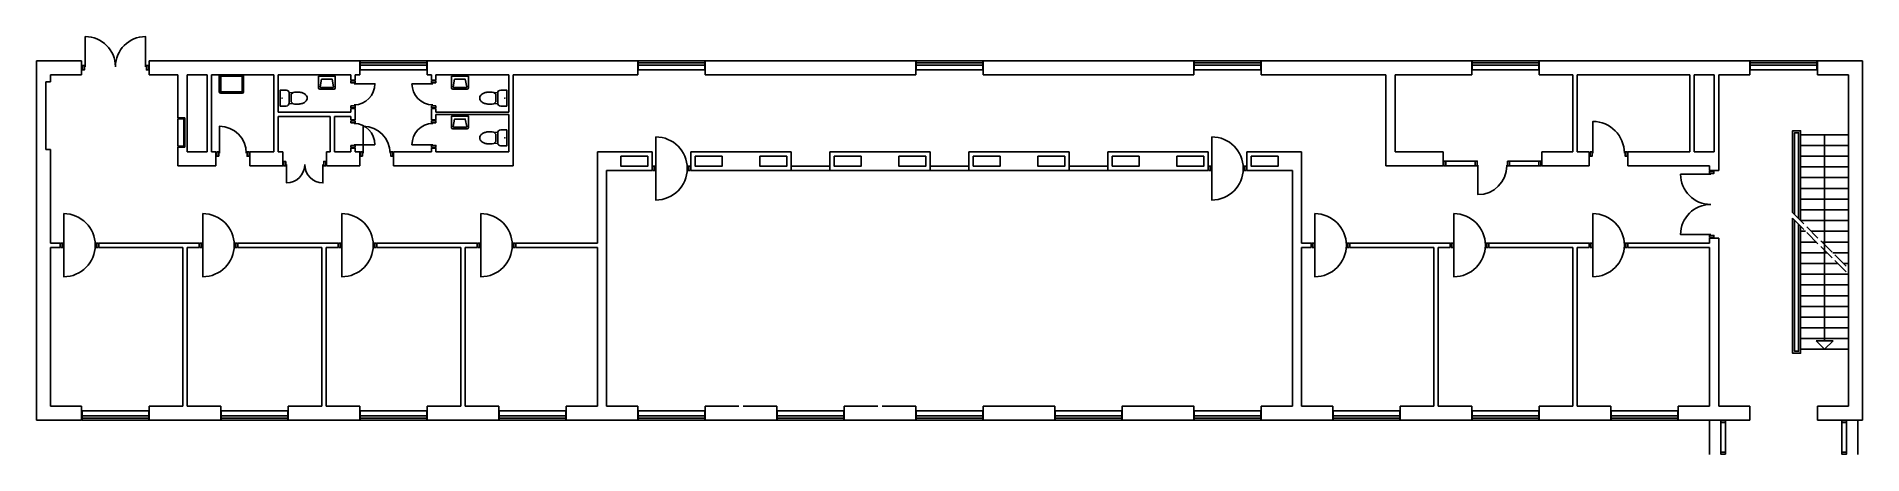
# Model space of a CAD drawing. Header units: millimetres. Extents: x -138955697 to -138909987, y 257866347 to 257876802.
import ezdxf

# ---------------------------------------------------------------- set-up
doc = ezdxf.new("R2010")
doc.units = ezdxf.units.MM
doc.header["$LTSCALE"] = 100
doc.linetypes.add('HIDDEN', pattern=[5, 4, -1])
for name, color, linetype in [('A21----', 7, 'Continuous'), ('A22--U-', 3, 'Continuous'), ('A24----', 1, 'Continuous'), ('A314---', 1, 'Continuous'), ('A314-S-', 8, 'Continuous'), ('A321---', 1, 'Continuous'), ('A322---', 1, 'Continuous'), ('A59----', 2, 'Continuous'), ('A89--Y-', 12, 'Continuous')]:
    doc.layers.add(name, color=color, linetype=linetype)

# ---------------------------------------------------------------- blocks, each defined once
blk = doc.blocks.new('V169')
for p, q in [((-10, 110), (-1680, 110)), ((-10, 50), (-1680, 50))]:
    blk.add_line(p, q)
blk.add_lwpolyline([(-9.999999999992724, 7.276e-12), (-10, 230), (-1680, 230), (-1680, -7.276e-12)], close=True)
blk = doc.blocks.new('PIL')
for p, q in [((0, 0), (-212.1320343559637, -212.1320343559637)), ((0, 7.276e-12), (212.1320343559637, -212.1320343559564)), ((-212.1320343559637, -212.1320343559637), (212.1320343559746, -212.1320343559637))]:
    blk.add_line(p, q)
blk = doc.blocks.new('D85H')
for points in [[(-830, 0), (-780, 0), (-780, 110), (-830, 110)], [(-69.99999999999272, 110.0424046834014), (-19.99999999999272, 110.0424046834014), (-19.99999999999272, 0.0424046834014007), (-69.99999999999272, 0.0424046834014007)]]:
    blk.add_lwpolyline(points, close=True)
blk.add_lwpolyline([(-89.99999999999272, 30.0424046834014), (-89.99999999999272, -639.957595316555, -0.4142135623730948), (-760, 30.0424046834014)], format="xyb")
blk = doc.blocks.new('D71H')
for points in [[(-640, 110.0424046834014), (-690, 110.0424046834014), (-690, 0.0424046834014007), (-640, 0.0424046834014007)], [(-20.00000000000728, 0.0424046834014007), (-70.00000000000728, 0.0424046834014007), (-70.00000000000728, 110.0424046834014), (-20.00000000000728, 110.0424046834014)]]:
    blk.add_lwpolyline(points, close=True)
blk.add_lwpolyline([(-90, 28.39798818088457), (-90, -491.6020118191154, -0.410250066279564), (-620, 28.39798818088457)], format="xyb")
blk = doc.blocks.new('D71V')
for p, q in [((70, 110.0424046834014), (20, 110.0424046834014)), ((20, 110.0424046834014), (20, 0.0424046834014007)), ((20, 0.0424046834014007), (70, 0.0424046834014007)), ((70, 0.0424046834014007), (70, 110.0424046834014)), ((90, 28.39798818088457), (90, -491.6020118191154)), ((639.9999999999927, 0.0424046834014007), (639.9999999999927, 110.0424046834014)), ((639.9999999999927, 110.0424046834014), (689.9999999999927, 110.0424046834014)), ((689.9999999999927, 0.0424046834014007), (639.9999999999927, 0.0424046834014007)), ((689.9999999999927, 110.0424046834014), (689.9999999999927, 0.0424046834014007))]:
    blk.add_line(p, q)
blk.add_arc((91.4526085618927, 37.01359868510917), 528.617606347337, 269.8425545354011, 359.0661302777675)
blk = doc.blocks.new('D169D')
for points in [[(20, 110), (70, 110), (70, 0), (20, 0)], [(1670, 0), (1670, 110), (1620, 110), (1620, 0)]]:
    blk.add_lwpolyline(points, close=True)
for points in [[(844.9999999999982, 30, -0.4142135623730951), (89.99999999999454, -725.0000000000036), (89.99999999999454, 30)], [(844.9999999999964, 30, 0.4142135623730951), (1600, -725.0000000000036), (1600, 30)]]:
    blk.add_lwpolyline(points, format="xyb")
blk = doc.blocks.new('D97VH')
blk.add_lwpolyline([(90.00000000000182, 845.0000000000036), (90.00000000000182, -734.9999999999964, 1), (90.00000000000182, 845.0000000000036, 0.4142135623730951)], format="xyb")
for points in [[(20.00000000000182, 3.638e-12), (20.00000000000182, 110.0000000000036), (70.00000000000182, 110.0000000000036), (70.00000000000182, 3.638e-12)], [(950.0000000000018, 3.638e-12), (950.0000000000018, 110.0000000000036), (900.0000000000018, 110.0000000000036), (900.0000000000018, 3.638e-12)]]:
    blk.add_lwpolyline(points, close=True)
blk = doc.blocks.new('HV1')
for points in [[(-179.4545454545441, -358.9090909090919, -0.4142135623730951), (-210, -328.363636363636), (-210, -38.1818181818162), (210, -38.1818181818162), (210, -328.363636363636, -0.4142135623730951), (179.4545454545441, -358.9090909090919)], [(-153.4575011678135, -320.7272727272721, -0.4689210488120354), (-168.4748990621301, -302.6735458444819), (-133.636363636364, -114.5454545454559), (133.636363636364, -114.5454545454559), (168.4748990621301, -302.6735458444819, -0.4689210488120356), (153.4575011678135, -320.7272727272721)]]:
    blk.add_lwpolyline(points, format="xyb", close=True)
blk = doc.blocks.new('TOI')
blk.add_lwpolyline([(-200, -200, 0.4142135623730951), (-125, -275), (125, -275, 0.4142135623730951), (200, -200), (200, -50), (-200, -50)], format="xyb", close=True)
blk.add_lwpolyline([(-132.2446960051893, -274.6492758400746), (-141.9837119652075, -375.0000000091859, 0.0557223020200318), (-149.9999999974971, -446.7073538793193), (-150, -500, 0.067325895239371), (-137.8636622487393, -589.7227315415512, 0.0797058162322264), (-106.0660171779746, -659.4284078790515, 0.1071248465941432), (-53.87955436162883, -710.0635837497539, 0.1401255773500056), (0, -725.4658166501031, 0.1401255773500056), (53.87955436162883, -710.0635837497539, 0.107124846594143), (106.0660171779746, -659.4284078790515, 0.0797058162323701), (137.8636622487684, -589.7227315414348, 0.0673258952392976), (150, -500), (150, -446.7073538793193, 0.0557223020191417), (141.9837119679651, -375.00000001031), (132.2446959978188, -274.6492758227178)], format="xyb")
blk.add_lwpolyline([(141.9837119581352, -375), (94.29769421648234, -325), (-94.29769421202946, -325), (-141.9837119589502, -375)])
at = {"const_width": 19.75}
blk.add_lwpolyline([(-10.125, -96.95899457277847, 1), (10.125, -96.95899457277847, 1)], format="xyb", close=True, dxfattribs=at)
blk = doc.blocks.new('RENGVASK')
blk.add_line((-305, -35), (305, -35))
blk.add_lwpolyline([(300, 0, -0.4142135623730951), (305, -5), (305, -425, -0.4142135623730951), (270, -460), (-270, -460, -0.4142135623730951), (-305, -425), (-305, -5, -0.4142135623730951), (-300, 0)], format="xyb", close=True)
blk.add_lwpolyline([(260, -35, -0.4142135623730951), (270, -45), (270, -415, -0.4142135623730951), (260, -425), (-260, -425, -0.4142135623730951), (-270, -415), (-270, -45, -0.4142135623730951), (-260, -35)], format="xyb")
blk = doc.blocks.new('D97H')
for points in [[(-950, 110), (-900, 110), (-900, 0), (-950, 0)], [(-20, 0), (-20, 110), (-70, 110), (-70, 0)]]:
    blk.add_lwpolyline(points, close=True)
blk.add_lwpolyline([(-90, 30), (-90, -760, -0.4142135623730951), (-880, 30)], format="xyb")

msp = doc.modelspace()

# ---------------------------------------------------------------- linework, layer by layer
at = {"layer": 'A21----'}
for p, q in [((-138955697.2756885, 257876196.7721266), (-138955697.2756885, 257867206.7721266)), ((-138955697.2756885, 257876196.7721266), (-138954567.2756885, 257876196.7721266)), ((-138954567.2756885, 257875846.7721266), (-138954567.2756885, 257876196.7721266)), ((-138952877.2756885, 257875846.7721266), (-138952877.2756885, 257876196.7721266)), ((-138952877.2756885, 257876196.7721266), (-138947607.2756885, 257876196.7721266)), ((-138947607.2756885, 257876196.7721266), (-138947607.2756885, 257875846.7721266)), ((-138945917.2756885, 257875846.7721266), (-138945917.2756885, 257876196.7721266)), ((-138945917.2756885, 257876196.7721266), (-138940647.2756885, 257876196.7721266)), ((-138940647.2756885, 257876196.7721266), (-138940647.2756885, 257875846.7721266)), ((-138925037.2756885, 257875846.7721266), (-138925037.2756885, 257876196.7721266)), ((-138925037.2756885, 257876196.7721266), (-138919767.2756885, 257876196.7721266)), ((-138919767.2756885, 257876196.7721266), (-138919767.2756885, 257875846.7721266)), ((-138918077.2756885, 257875846.7721266), (-138918077.2756885, 257876196.7721266)), ((-138918077.2756885, 257876196.7721266), (-138912807.2756885, 257876196.7721266)), ((-138912807.2756885, 257876196.7721266), (-138912807.2756885, 257875846.7721266)), ((-138911117.2756885, 257875846.7721266), (-138911117.2756885, 257876196.7721266)), ((-138911117.2756885, 257876196.7721266), (-138909987.2756885, 257876196.7721266)), ((-138909987.2756885, 257876196.7721266), (-138909987.2756885, 257867206.7721266)), ((-138955347.2756885, 257875846.7721266), (-138954567.2756885, 257875846.7721266)), ((-138955347.2756885, 257875846.7721266), (-138955347.2756885, 257875666.7721266)), ((-138952157.2756885, 257875846.7721266), (-138952877.2756885, 257875846.7721266)), ((-138951427.2756885, 257875846.7721266), (-138951927.2756885, 257875846.7721266)), ((-138949757.2756885, 257875846.7721266), (-138951317.2756885, 257875846.7721266)), ((-138947827.2756885, 257875846.7721266), (-138949647.2756885, 257875846.7721266)), ((-138921917.2756885, 257875846.7721266), (-138925037.2756885, 257875846.7721266)), ((-138919767.2756885, 257875846.7721266), (-138921687.2756885, 257875846.7721266)), ((-138917237.2756885, 257875846.7721266), (-138918077.2756885, 257875846.7721266)), ((-138914307.2756885, 257875846.7721266), (-138917127.2756885, 257875846.7721266)), ((-138913697.2756885, 257875846.7721266), (-138914197.2756885, 257875846.7721266)), ((-138912807.2756885, 257875846.7721266), (-138913587.2756885, 257875846.7721266)), ((-138910337.2756885, 257875846.7721266), (-138911117.2756885, 257875846.7721266)), ((-138910337.2756885, 257875846.7721266), (-138910337.2756885, 257867556.7721266)), ((-138955467.2756885, 257875666.7721266), (-138955347.2756885, 257875666.7721266)), ((-138955467.2756885, 257875666.7721266), (-138955467.2756885, 257873976.7721266)), ((-138955467.2756885, 257873976.7721266), (-138955347.2756885, 257873976.7721266)), ((-138955347.2756885, 257873976.7721266), (-138955347.2756885, 257871636.7721266)), ((-138955347.2756885, 257871526.7721266), (-138955347.2756885, 257867556.7721266)), ((-138954567.2756885, 257867556.7721266), (-138955347.2756885, 257867556.7721266)), ((-138954567.2756885, 257867206.7721266), (-138954567.2756885, 257867556.7721266)), ((-138952037.2756885, 257867556.7721266), (-138952877.2756885, 257867556.7721266)), ((-138952877.2756885, 257867556.7721266), (-138952877.2756885, 257867206.7721266)), ((-138951087.2756885, 257867556.7721266), (-138951927.2756885, 257867556.7721266)), ((-138951087.2756885, 257867206.7721266), (-138951087.2756885, 257867556.7721266)), ((-138948557.2756885, 257867556.7721266), (-138949397.2756885, 257867556.7721266)), ((-138949397.2756885, 257867556.7721266), (-138949397.2756885, 257867206.7721266)), ((-138947607.2756885, 257867556.7721266), (-138948447.2756885, 257867556.7721266)), ((-138947607.2756885, 257867206.7721266), (-138947607.2756885, 257867556.7721266)), ((-138945917.2756885, 257867556.7721266), (-138945917.2756885, 257867206.7721266)), ((-138945077.2756885, 257867556.7721266), (-138945917.2756885, 257867556.7721266)), ((-138944127.2756885, 257867556.7721266), (-138944967.2756885, 257867556.7721266)), ((-138944127.2756885, 257867206.7721266), (-138944127.2756885, 257867556.7721266)), ((-138942437.2756885, 257867556.7721266), (-138942437.2756885, 257867206.7721266)), ((-138941657.2756885, 257867556.7721266), (-138942437.2756885, 257867556.7721266)), ((-138940647.2756885, 257867556.7721266), (-138941427.2756885, 257867556.7721266)), ((-138940647.2756885, 257867206.7721266), (-138940647.2756885, 257867556.7721266)), ((-138938117.2756885, 257867556.7721266), (-138938957.2756885, 257867556.7721266)), ((-138938957.2756885, 257867556.7721266), (-138938957.2756885, 257867206.7721266)), ((-138937167.2756885, 257867556.7721266), (-138938007.2756885, 257867556.7721266)), ((-138937167.2756885, 257867206.7721266), (-138937167.2756885, 257867556.7721266)), ((-138935477.2756885, 257867556.7721266), (-138935477.2756885, 257867206.7721266)), ((-138934637.2756885, 257867556.7721266), (-138935477.2756885, 257867556.7721266)), ((-138933687.2756885, 257867556.7721266), (-138934527.2756885, 257867556.7721266)), ((-138933687.2756885, 257867206.7721266), (-138933687.2756885, 257867556.7721266)), ((-138930207.2756885, 257867556.7721266), (-138931997.2756885, 257867556.7721266)), ((-138931997.2756885, 257867556.7721266), (-138931997.2756885, 257867206.7721266)), ((-138930207.2756885, 257867206.7721266), (-138930207.2756885, 257867556.7721266)), ((-138925037.2756885, 257867556.7721266), (-138925037.2756885, 257867206.7721266)), ((-138924257.2756885, 257867556.7721266), (-138925037.2756885, 257867556.7721266)), ((-138923247.2756885, 257867556.7721266), (-138924027.2756885, 257867556.7721266)), ((-138923247.2756885, 257867206.7721266), (-138923247.2756885, 257867556.7721266)), ((-138921557.2756885, 257867556.7721266), (-138921557.2756885, 257867206.7721266)), ((-138920717.2756885, 257867556.7721266), (-138921557.2756885, 257867556.7721266)), ((-138919767.2756885, 257867556.7721266), (-138920607.2756885, 257867556.7721266)), ((-138919767.2756885, 257867206.7721266), (-138919767.2756885, 257867556.7721266)), ((-138917237.2756885, 257867556.7721266), (-138918077.2756885, 257867556.7721266)), ((-138918077.2756885, 257867556.7721266), (-138918077.2756885, 257867206.7721266)), ((-138916287.2756885, 257867556.7721266), (-138917127.2756885, 257867556.7721266)), ((-138916287.2756885, 257867206.7721266), (-138916287.2756885, 257867556.7721266)), ((-138913817.2756885, 257867556.7721266), (-138914597.2756885, 257867556.7721266)), ((-138914597.2756885, 257867556.7721266), (-138914597.2756885, 257867206.7721266)), ((-138914597.2756885, 257867556.7721266), (-138914597.2756885, 257867206.7721266)), ((-138913817.2756885, 257867556.7721266), (-138914597.2756885, 257867556.7721266)), ((-138912807.2756885, 257867556.7721266), (-138913587.2756885, 257867556.7721266)), ((-138912807.2756885, 257867556.7721266), (-138913587.2756885, 257867556.7721266)), ((-138912807.2756885, 257867206.7721266), (-138912807.2756885, 257867556.7721266)), ((-138912807.2756885, 257867206.7721266), (-138912807.2756885, 257867556.7721266)), ((-138910337.2756885, 257867556.7721266), (-138911117.2756885, 257867556.7721266)), ((-138911117.2756885, 257867556.7721266), (-138911117.2756885, 257867206.7721266)), ((-138955697.2756885, 257867206.7721266), (-138954567.2756885, 257867206.7721266)), ((-138954567.2756885, 257867206.7721266), (-138954567.2756885, 257867206.7721266)), ((-138952877.2756885, 257867206.7721266), (-138951087.2756885, 257867206.7721266)), ((-138951087.2756885, 257867206.7721266), (-138951087.2756885, 257867206.7721266)), ((-138949397.2756885, 257867206.7721266), (-138947607.2756885, 257867206.7721266)), ((-138947607.2756885, 257867206.7721266), (-138947607.2756885, 257867206.7721266)), ((-138945917.2756885, 257867206.7721266), (-138944127.2756885, 257867206.7721266)), ((-138944127.2756885, 257867206.7721266), (-138944127.2756885, 257867206.7721266)), ((-138942437.2756885, 257867206.7721266), (-138940647.2756885, 257867206.7721266)), ((-138940647.2756885, 257867206.7721266), (-138940647.2756885, 257867206.7721266)), ((-138938957.2756885, 257867206.7721266), (-138937167.2756885, 257867206.7721266)), ((-138937167.2756885, 257867206.7721266), (-138937167.2756885, 257867206.7721266)), ((-138935477.2756885, 257867206.7721266), (-138933687.2756885, 257867206.7721266)), ((-138933687.2756885, 257867206.7721266), (-138933687.2756885, 257867206.7721266)), ((-138931997.2756885, 257867206.7721266), (-138930207.2756885, 257867206.7721266)), ((-138930207.2756885, 257867206.7721266), (-138930207.2756885, 257867206.7721266)), ((-138925037.2756885, 257867206.7721266), (-138923247.2756885, 257867206.7721266)), ((-138923247.2756885, 257867206.7721266), (-138923247.2756885, 257867206.7721266)), ((-138921557.2756885, 257867206.7721266), (-138919767.2756885, 257867206.7721266)), ((-138919767.2756885, 257867206.7721266), (-138919767.2756885, 257867206.7721266)), ((-138918077.2756885, 257867206.7721266), (-138916287.2756885, 257867206.7721266)), ((-138916287.2756885, 257867206.7721266), (-138916287.2756885, 257867206.7721266)), ((-138914597.2756885, 257867206.7721266), (-138912807.2756885, 257867206.7721266)), ((-138914597.2756885, 257867206.7721266), (-138912807.2756885, 257867206.7721266)), ((-138911117.2756885, 257867206.7721266), (-138909987.2756885, 257867206.7721266))]:
    msp.add_line(p, q, dxfattribs=at)
at = {"layer": 'A21----', "color": 15}
for p, q in [((-138913817.2756885, 257867206.7721266), (-138913817.2756885, 257866346.7721266)), ((-138913817.2756885, 257867206.7721266), (-138913817.2756885, 257866346.7721266)), ((-138910107.2756885, 257867206.7721266), (-138910107.2756885, 257866346.7721266)), ((-138910107.2756885, 257867196.7721266), (-138910107.2756885, 257866356.7721266))]:
    msp.add_line(p, q, dxfattribs=at)
at = {"layer": 'A21----'}
for points in [[(-138933687.2756885, 257875846.7721266), (-138938957.2756885, 257875846.7721266), (-138938957.2756885, 257876196.7721266), (-138933687.2756885, 257876196.7721266)], [(-138926727.2756885, 257875846.7721266), (-138931997.2756885, 257875846.7721266), (-138931997.2756885, 257876196.7721266), (-138926727.2756885, 257876196.7721266)], [(-138926727.2756885, 257867206.7721266), (-138926727.2756885, 257867556.7721266), (-138928517.2756885, 257867556.7721266), (-138928517.2756885, 257867206.7721266)]]:
    msp.add_lwpolyline(points, close=True, dxfattribs=at)
for points in [[(-138943877.2756885, 257875846.7721266), (-138945697.2756885, 257875846.7721266)], [(-138940647.2756885, 257875846.7721266), (-138943767.2756885, 257875846.7721266)]]:
    msp.add_lwpolyline(points, dxfattribs=at)
at = {"layer": 'A22--U-'}
for p, q in [((-138952157.2756885, 257875846.7721266), (-138952157.2756885, 257874766.7721266)), ((-138951927.2756885, 257875846.7721266), (-138951927.2756885, 257873916.7721266)), ((-138951427.2756885, 257875846.7721266), (-138951427.2756885, 257873916.7721266)), ((-138951317.2756885, 257875846.7721266), (-138951317.2756885, 257873916.7721266)), ((-138949757.2756885, 257875846.7721266), (-138949757.2756885, 257873916.7721266)), ((-138949647.2756885, 257875846.7721266), (-138949647.2756885, 257874911.7721266)), ((-138947827.2756885, 257875846.7721266), (-138947827.2756885, 257875711.7721266)), ((-138947607.2756885, 257875846.7721266), (-138947717.2756885, 257875846.7721266)), ((-138947717.2756885, 257875846.7721266), (-138947717.2756885, 257875711.7721266)), ((-138945807.2756885, 257875846.7721266), (-138945917.2756885, 257875846.7721266)), ((-138945807.2756885, 257875846.7721266), (-138945807.2756885, 257875711.7721266)), ((-138945697.2756885, 257875846.7721266), (-138945697.2756885, 257875711.7721266)), ((-138943877.2756885, 257875846.7721266), (-138943877.2756885, 257874911.7721266)), ((-138943767.2756885, 257875846.7721266), (-138943767.2756885, 257873566.7721266)), ((-138921917.2756885, 257873566.7721266), (-138921917.2756885, 257875846.7721266)), ((-138921687.2756885, 257873916.7721266), (-138921687.2756885, 257875846.7721266)), ((-138917237.2756885, 257873916.7721266), (-138917237.2756885, 257875846.7721266)), ((-138917127.2756885, 257873916.7721266), (-138917127.2756885, 257875846.7721266)), ((-138914307.2756885, 257873916.7721266), (-138914307.2756885, 257875846.7721266)), ((-138914197.2756885, 257873916.7721266), (-138914197.2756885, 257875846.7721266)), ((-138913697.2756885, 257873916.7721266), (-138913697.2756885, 257875846.7721266)), ((-138913587.2756885, 257873446.7721266), (-138913587.2756885, 257875846.7721266)), ((-138947827.2756885, 257874911.7721266), (-138949647.2756885, 257874911.7721266)), ((-138948347.2756885, 257874801.7721266), (-138949647.2756885, 257874801.7721266)), ((-138949647.2756885, 257874801.7721266), (-138949647.2756885, 257873916.7721266)), ((-138948347.2756885, 257874801.7721266), (-138948347.2756885, 257873916.7721266)), ((-138947827.2756885, 257874801.7721266), (-138948237.2756885, 257874801.7721266)), ((-138948237.2756885, 257874801.7721266), (-138948237.2756885, 257873916.7721266)), ((-138947827.2756885, 257875001.7721266), (-138947827.2756885, 257874911.7721266)), ((-138947827.2756885, 257874801.7721266), (-138947827.2756885, 257874716.7721266)), ((-138947717.2756885, 257875001.7721266), (-138947717.2756885, 257874716.7721266)), ((-138945807.2756885, 257875001.7721266), (-138945807.2756885, 257874716.7721266)), ((-138945697.2756885, 257875001.7721266), (-138945697.2756885, 257874911.7721266)), ((-138943877.2756885, 257874851.7721266), (-138945697.2756885, 257874851.7721266)), ((-138945697.2756885, 257874851.7721266), (-138945697.2756885, 257874716.7721266)), ((-138943877.2756885, 257874851.7721266), (-138943877.2756885, 257873916.7721266)), ((-138951987.2756885, 257874766.7721266), (-138952157.2756885, 257874766.7721266)), ((-138951987.2756885, 257874766.7721266), (-138951987.2756885, 257874036.7721266)), ((-138947717.2756885, 257874716.7721266), (-138947827.2756885, 257874716.7721266)), ((-138945697.2756885, 257874716.7721266), (-138945807.2756885, 257874716.7721266)), ((-138951987.2756885, 257874036.7721266), (-138952157.2756885, 257874036.7721266)), ((-138952157.2756885, 257874036.7721266), (-138952157.2756885, 257873566.7721266)), ((-138951427.2756885, 257873916.7721266), (-138951927.2756885, 257873916.7721266)), ((-138951207.2756885, 257873916.7721266), (-138951317.2756885, 257873916.7721266)), ((-138951207.2756885, 257873916.7721266), (-138951207.2756885, 257873566.7721266)), ((-138949757.2756885, 257873916.7721266), (-138950357.2756885, 257873916.7721266)), ((-138950357.2756885, 257873916.7721266), (-138950357.2756885, 257873566.7721266)), ((-138949527.2756885, 257873916.7721266), (-138949647.2756885, 257873916.7721266)), ((-138949527.2756885, 257873916.7721266), (-138949527.2756885, 257873566.7721266)), ((-138948347.2756885, 257873916.7721266), (-138948437.2756885, 257873916.7721266)), ((-138948437.2756885, 257873916.7721266), (-138948437.2756885, 257873566.7721266)), ((-138947827.2756885, 257873916.7721266), (-138948237.2756885, 257873916.7721266)), ((-138947717.2756885, 257874006.7721266), (-138947827.2756885, 257874006.7721266)), ((-138947827.2756885, 257874006.7721266), (-138947827.2756885, 257873916.7721266)), ((-138947717.2756885, 257874006.7721266), (-138947717.2756885, 257873916.7721266)), ((-138947607.2756885, 257873916.7721266), (-138947717.2756885, 257873916.7721266)), ((-138947607.2756885, 257873916.7721266), (-138947607.2756885, 257873566.7721266)), ((-138945807.2756885, 257873916.7721266), (-138946757.2756885, 257873916.7721266)), ((-138946757.2756885, 257873916.7721266), (-138946757.2756885, 257873566.7721266)), ((-138945697.2756885, 257874006.7721266), (-138945807.2756885, 257874006.7721266)), ((-138945807.2756885, 257874006.7721266), (-138945807.2756885, 257873916.7721266)), ((-138945697.2756885, 257874006.7721266), (-138945697.2756885, 257873916.7721266)), ((-138943877.2756885, 257873916.7721266), (-138945697.2756885, 257873916.7721266)), ((-138941657.2756885, 257873916.7721266), (-138941657.2756885, 257871636.7721266)), ((-138940287.2756885, 257873916.7721266), (-138941657.2756885, 257873916.7721266)), ((-138940287.2756885, 257873446.7721266), (-138940287.2756885, 257873916.7721266)), ((-138936807.2756885, 257873916.7721266), (-138939317.2756885, 257873916.7721266)), ((-138939317.2756885, 257873916.7721266), (-138939317.2756885, 257873446.7721266)), ((-138936807.2756885, 257873446.7721266), (-138936807.2756885, 257873916.7721266)), ((-138933327.2756885, 257873916.7721266), (-138935837.2756885, 257873916.7721266)), ((-138935837.2756885, 257873916.7721266), (-138935837.2756885, 257873446.7721266)), ((-138933327.2756885, 257873446.7721266), (-138933327.2756885, 257873916.7721266)), ((-138932357.2756885, 257873916.7721266), (-138932357.2756885, 257873446.7721266)), ((-138929847.2756885, 257873916.7721266), (-138932357.2756885, 257873916.7721266)), ((-138929847.2756885, 257873446.7721266), (-138929847.2756885, 257873916.7721266)), ((-138928877.2756885, 257873916.7721266), (-138928877.2756885, 257873446.7721266)), ((-138926367.2756885, 257873916.7721266), (-138928877.2756885, 257873916.7721266)), ((-138926367.2756885, 257873446.7721266), (-138926367.2756885, 257873916.7721266)), ((-138924027.2756885, 257873916.7721266), (-138925397.2756885, 257873916.7721266)), ((-138925397.2756885, 257873916.7721266), (-138925397.2756885, 257873446.7721266)), ((-138924027.2756885, 257871636.7721266), (-138924027.2756885, 257873916.7721266)), ((-138920487.2756885, 257873916.7721266), (-138921687.2756885, 257873916.7721266)), ((-138920487.2756885, 257873566.7721266), (-138920487.2756885, 257873916.7721266)), ((-138918017.2756885, 257873566.7721266), (-138918017.2756885, 257873916.7721266)), ((-138917237.2756885, 257873916.7721266), (-138918017.2756885, 257873916.7721266)), ((-138916827.2756885, 257873916.7721266), (-138917127.2756885, 257873916.7721266)), ((-138916827.2756885, 257873566.7721266), (-138916827.2756885, 257873916.7721266)), ((-138915857.2756885, 257873566.7721266), (-138915857.2756885, 257873916.7721266)), ((-138914307.2756885, 257873916.7721266), (-138915857.2756885, 257873916.7721266)), ((-138913697.2756885, 257873916.7721266), (-138914197.2756885, 257873916.7721266)), ((-138951207.2756885, 257873566.7721266), (-138952157.2756885, 257873566.7721266)), ((-138949527.2756885, 257873566.7721266), (-138950357.2756885, 257873566.7721266)), ((-138947607.2756885, 257873566.7721266), (-138948437.2756885, 257873566.7721266)), ((-138943767.2756885, 257873566.7721266), (-138946757.2756885, 257873566.7721266)), ((-138941427.2756884, 257873446.7721266), (-138940287.2756885, 257873446.7721266)), ((-138941427.2756885, 257867556.7721266), (-138941427.2756884, 257873446.7721266)), ((-138939317.2756885, 257873446.7721266), (-138936807.2756885, 257873446.7721266)), ((-138935837.2756885, 257873446.7721265), (-138933327.2756885, 257873446.7721266)), ((-138932357.2756885, 257873446.7721266), (-138929847.2756885, 257873446.7721266)), ((-138928877.2756885, 257873446.7721266), (-138926367.2756885, 257873446.7721266)), ((-138925397.2756885, 257873446.7721266), (-138924257.2756885, 257873446.7721266)), ((-138924257.2756885, 257867556.7721266), (-138924257.2756885, 257873446.7721266)), ((-138920487.2756885, 257873566.7721266), (-138921917.2756885, 257873566.7721266)), ((-138916827.2756885, 257873566.7721266), (-138918017.2756885, 257873566.7721266)), ((-138913817.2756885, 257873566.7721266), (-138915857.2756885, 257873566.7721266)), ((-138913817.2756885, 257873446.7721266), (-138913817.2756885, 257873566.7721266)), ((-138913587.2756885, 257873446.7721266), (-138913817.2756885, 257873446.7721266)), ((-138955107.2756885, 257871636.7721266), (-138955347.2756885, 257871636.7721266)), ((-138955107.2756885, 257871636.7721266), (-138955107.2756885, 257871526.7721266)), ((-138955107.2756885, 257871636.7721266), (-138955107.2756885, 257871526.7721266)), ((-138951627.2756885, 257871636.7721266), (-138954137.2756885, 257871636.7721266)), ((-138954137.2756885, 257871636.7721266), (-138954137.2756885, 257871526.7721266)), ((-138951627.2756885, 257871636.7721266), (-138951627.2756885, 257871526.7721266)), ((-138948147.2756885, 257871636.7721266), (-138950657.2756885, 257871636.7721266)), ((-138950657.2756885, 257871636.7721266), (-138950657.2756885, 257871526.7721266)), ((-138948147.2756885, 257871636.7721266), (-138948147.2756885, 257871526.7721266)), ((-138947177.2756885, 257871636.7721266), (-138947177.2756885, 257871526.7721266)), ((-138944667.2756885, 257871636.7721266), (-138947177.2756885, 257871636.7721266)), ((-138944667.2756885, 257871636.7721266), (-138944667.2756885, 257871526.7721266)), ((-138941657.2756885, 257871636.7721266), (-138943697.2756885, 257871636.7721266)), ((-138943697.2756885, 257871636.7721266), (-138943697.2756885, 257871526.7721266)), ((-138923787.2756885, 257871636.7721266), (-138924027.2756885, 257871636.7721266)), ((-138923787.2756885, 257871636.7721266), (-138923787.2756885, 257871526.7721266)), ((-138920307.2756885, 257871636.7721266), (-138922817.2756885, 257871636.7721266)), ((-138922817.2756885, 257871636.7721266), (-138922817.2756885, 257871526.7721266)), ((-138920307.2756885, 257871636.7721266), (-138920307.2756885, 257871526.7721266)), ((-138916827.2756885, 257871636.7721266), (-138919337.2756885, 257871636.7721266)), ((-138919337.2756885, 257871636.7721266), (-138919337.2756885, 257871526.7721266)), ((-138916827.2756885, 257871636.7721266), (-138916827.2756885, 257871526.7721266)), ((-138915857.2756885, 257871636.7721266), (-138915857.2756885, 257871526.7721266)), ((-138913817.2756885, 257871636.7721266), (-138915857.2756885, 257871636.7721266)), ((-138913817.2756885, 257871636.7721266), (-138913817.2756885, 257871756.7721266)), ((-138913587.2756885, 257871756.7721266), (-138913817.2756885, 257871756.7721266)), ((-138913587.2756885, 257867556.7721266), (-138913587.2756885, 257871756.7721266)), ((-138955107.2756885, 257871526.7721266), (-138955347.2756885, 257871526.7721266)), ((-138952037.2756885, 257871526.7721266), (-138954137.2756885, 257871526.7721266)), ((-138952037.2756885, 257867556.7721266), (-138952037.2756885, 257871526.7721266)), ((-138951627.2756885, 257871526.7721266), (-138951927.2756885, 257871526.7721266)), ((-138951927.2756885, 257871526.7721266), (-138951927.2756885, 257867556.7721266)), ((-138948557.2756885, 257871526.7721266), (-138950657.2756885, 257871526.7721266)), ((-138948557.2756885, 257867556.7721266), (-138948557.2756885, 257871526.7721266)), ((-138948147.2756885, 257871526.7721266), (-138948447.2756885, 257871526.7721266)), ((-138948447.2756885, 257871526.7721266), (-138948447.2756885, 257867556.7721266)), ((-138945077.2756885, 257871526.7721266), (-138947177.2756885, 257871526.7721266)), ((-138945077.2756885, 257867556.7721266), (-138945077.2756885, 257871526.7721266)), ((-138944667.2756885, 257871526.7721266), (-138944967.2756885, 257871526.7721266)), ((-138944967.2756885, 257871526.7721266), (-138944967.2756885, 257867556.7721266)), ((-138941657.2756885, 257871526.7721266), (-138943697.2756885, 257871526.7721266)), ((-138941657.2756885, 257871526.7721266), (-138941657.2756885, 257867556.7721266)), ((-138924027.2756885, 257867556.7721266), (-138924027.2756885, 257871526.7721266)), ((-138923787.2756885, 257871526.7721266), (-138924027.2756885, 257871526.7721266)), ((-138920717.2756885, 257871526.7721266), (-138922817.2756885, 257871526.7721266)), ((-138920717.2756885, 257871526.7721266), (-138920717.2756885, 257867556.7721266)), ((-138920307.2756885, 257871526.7721266), (-138920607.2756885, 257871526.7721266)), ((-138920607.2756885, 257867556.7721266), (-138920607.2756885, 257871526.7721266)), ((-138917237.2756885, 257871526.7721266), (-138919337.2756885, 257871526.7721266)), ((-138917237.2756885, 257871526.7721266), (-138917237.2756885, 257867556.7721266)), ((-138916827.2756885, 257871526.7721266), (-138917127.2756885, 257871526.7721266)), ((-138917127.2756885, 257867556.7721266), (-138917127.2756885, 257871526.7721266)), ((-138913817.2756885, 257871526.7721266), (-138915857.2756885, 257871526.7721266)), ((-138913817.2756885, 257867556.7721266), (-138913817.2756885, 257871526.7721266))]:
    msp.add_line(p, q, dxfattribs=at)
for points in [[(-138947717.2756885, 257875711.7721266), (-138947827.2756885, 257875711.7721266)], [(-138945697.2756885, 257875711.7721266), (-138945807.2756885, 257875711.7721266)], [(-138947717.2756885, 257875001.7721266), (-138947827.2756885, 257875001.7721266)], [(-138945697.2756885, 257875001.7721266), (-138945807.2756885, 257875001.7721266)], [(-138943877.2756885, 257874911.7721266), (-138945697.2756885, 257874911.7721266)]]:
    msp.add_lwpolyline(points, dxfattribs=at)
for points in [[(-138940397.2756885, 257873806.7721266), (-138940397.2756885, 257873556.7721266), (-138941067.2756885, 257873556.7721266), (-138941067.2756885, 257873806.7721266)], [(-138939207.2756885, 257873806.7721266), (-138938537.2756885, 257873806.7721266), (-138938537.2756885, 257873556.7721266), (-138939207.2756885, 257873556.7721266)], [(-138936917.2756885, 257873806.7721266), (-138936917.2756885, 257873556.7721266), (-138937587.2756885, 257873556.7721266), (-138937587.2756885, 257873806.7721266)], [(-138935727.2756885, 257873806.7721266), (-138935057.2756885, 257873806.7721266), (-138935057.2756885, 257873556.7721266), (-138935727.2756885, 257873556.7721266)], [(-138934107.2756885, 257873806.7721266), (-138934107.2756885, 257873556.7721266), (-138933437.2756885, 257873556.7721266), (-138933437.2756885, 257873806.7721266)], [(-138932247.2756885, 257873556.7721266), (-138932247.2756885, 257873806.7721266), (-138931577.2756885, 257873806.7721266), (-138931577.2756885, 257873556.7721266)], [(-138930627.2756885, 257873806.7721266), (-138930627.2756885, 257873556.7721266), (-138929957.2756885, 257873556.7721266), (-138929957.2756885, 257873806.7721266)], [(-138928767.2756885, 257873556.7721266), (-138928767.2756885, 257873806.7721266), (-138928097.2756885, 257873806.7721266), (-138928097.2756885, 257873556.7721266)], [(-138926477.2756885, 257873806.7721266), (-138926477.2756885, 257873556.7721266), (-138927147.2756885, 257873556.7721266), (-138927147.2756885, 257873806.7721266)], [(-138925287.2756885, 257873806.7721266), (-138924617.2756885, 257873806.7721266), (-138924617.2756885, 257873556.7721266), (-138925287.2756885, 257873556.7721266)]]:
    msp.add_lwpolyline(points, close=True, dxfattribs=at)
at = {"layer": 'A24----'}
for p, q in [((-138910337.2756885, 257874345.1931792), (-138911537.2756885, 257874345.1931792)), ((-138910937.2756885, 257869188.904161), (-138910937.2756885, 257874345.1931792)), ((-138910337.2756885, 257874076.7721266), (-138911537.2756885, 257874076.7721266)), ((-138910337.2756885, 257873808.351074), (-138911537.2756885, 257873808.351074)), ((-138910337.2756885, 257873539.9300213), (-138911537.2756885, 257873539.9300213)), ((-138910337.2756885, 257873271.5089687), (-138911537.2756885, 257873271.5089687)), ((-138910337.2756885, 257873003.0879161), (-138911537.2756885, 257873003.0879161)), ((-138910337.2756885, 257872734.6668635), (-138911537.2756885, 257872734.6668635)), ((-138910337.2756885, 257872466.2458108), (-138911537.2756885, 257872466.2458108)), ((-138910337.2756885, 257872197.8247582), (-138911537.2756885, 257872197.8247582)), ((-138911410.2759921, 257871929.4037056), (-138911537.2756885, 257871929.4037056)), ((-138911141.8549394, 257871660.9826529), (-138911537.2756885, 257871660.9826529)), ((-138910337.2756885, 257871929.4037056), (-138911268.8546358, 257871929.4037056)), ((-138910337.2756885, 257871660.9826529), (-138911000.4335832, 257871660.9826529)), ((-138910873.4338868, 257871392.5616003), (-138911537.2756885, 257871392.5616003)), ((-138910337.2756885, 257871392.5616003), (-138910732.0125306, 257871392.5616003)), ((-138910605.0128342, 257871124.1405477), (-138911537.2756885, 257871124.1405477)), ((-138910337.2756885, 257870855.719495), (-138911537.2756885, 257870855.719495)), ((-138910337.2756885, 257871124.1405477), (-138910463.5914779, 257871124.1405477)), ((-138910337.2756885, 257870587.2984424), (-138911537.2756885, 257870587.2984424)), ((-138910337.2756885, 257870318.8773898), (-138911537.2756885, 257870318.8773898)), ((-138910337.2756885, 257870050.4563372), (-138911537.2756885, 257870050.4563372)), ((-138910337.2756885, 257869782.0352845), (-138911537.2756885, 257869782.0352845)), ((-138910337.2756885, 257869513.6142319), (-138911537.2756885, 257869513.6142319)), ((-138910337.2756885, 257869245.1931792), (-138911537.2756885, 257869245.1931792)), ((-138910337.2756885, 257868976.7721266), (-138911537.2756885, 257868976.7721266))]:
    msp.add_line(p, q, dxfattribs=at)
at = {"layer": 'A24----', "linetype": 'HIDDEN'}
for p, q in [((-138911737.2756885, 257872397.8247582), (-138910337.2756885, 257870997.8247582)), ((-138911737.2756885, 257872256.403402), (-138910337.2756885, 257870856.403402))]:
    msp.add_line(p, q, dxfattribs=at)
at = {"layer": 'A24----'}
for points in [[(-138911737.2756885, 257872397.8247582), (-138911737.2756885, 257874445.1931792), (-138911537.2756885, 257874445.1931792), (-138911537.2756885, 257872197.8247582)], [(-138911687.2756885, 257872347.8247582), (-138911687.2756885, 257874395.1931792), (-138911587.2756885, 257874395.1931792), (-138911587.2756885, 257872247.8247582)], [(-138911737.2756885, 257872256.403402), (-138911737.2756885, 257868876.7721266), (-138911537.2756885, 257868876.7721266), (-138911537.2756885, 257872056.403402)], [(-138911587.2756885, 257872106.403402), (-138911587.2756885, 257868926.7721266), (-138911687.2756885, 257868926.7721266), (-138911687.2756885, 257872206.403402)]]:
    msp.add_lwpolyline(points, dxfattribs=at)
at = {"layer": 'A314---'}
for points in [[(-138913537.2756885, 257867196.7721266), (-138913417.2756885, 257867196.7721266), (-138913417.2756885, 257866356.7721266), (-138913537.2756885, 257866356.7721266)], [(-138913537.2756885, 257867196.7721266), (-138913417.2756885, 257867196.7721266), (-138913417.2756885, 257866356.7721266), (-138913537.2756885, 257866356.7721266)], [(-138910387.2756885, 257867196.7721266), (-138910507.2756885, 257867196.7721266), (-138910507.2756885, 257866356.7721266), (-138910387.2756885, 257866356.7721266)], [(-138910507.2756885, 257867196.7721266), (-138910387.2756885, 257867196.7721266), (-138910387.2756885, 257866356.7721266), (-138910507.2756885, 257866356.7721266)]]:
    msp.add_lwpolyline(points, close=True, dxfattribs=at)
at = {"layer": 'A314-S-'}
for p, q in [((-138913537.2756885, 257867146.7721266), (-138913417.2756885, 257867146.7721266)), ((-138910387.2756885, 257867146.7721266), (-138910507.2756885, 257867146.7721266))]:
    msp.add_line(p, q, dxfattribs=at)
for points in [[(-138913537.2756885, 257867196.7721266), (-138913417.2756885, 257867196.7721266), (-138913417.2756885, 257866356.7721266), (-138913537.2756885, 257866356.7721266)], [(-138910387.2756885, 257867196.7721266), (-138910507.2756885, 257867196.7721266), (-138910507.2756885, 257866356.7721266), (-138910387.2756885, 257866356.7721266)]]:
    msp.add_lwpolyline(points, close=True, dxfattribs=at)
at = {"layer": 'A314-S-', "linetype": 'Continuous'}
for points in [[(-138913537.2756885, 257867146.7721266), (-138913417.2756885, 257867146.7721266), (-138913417.2756885, 257867196.7721266), (-138913537.2756885, 257867196.7721266)], [(-138910507.2756885, 257867146.7721266), (-138910387.2756885, 257867146.7721266), (-138910387.2756885, 257867196.7721266), (-138910507.2756885, 257867196.7721266)], [(-138913537.2756885, 257866356.7721266), (-138913417.2756885, 257866356.7721266), (-138913417.2756885, 257866406.7721266), (-138913537.2756885, 257866406.7721266)], [(-138910507.2756885, 257866356.7721266), (-138910387.2756885, 257866356.7721266), (-138910387.2756885, 257866406.7721266), (-138910507.2756885, 257866406.7721266)]]:
    msp.add_lwpolyline(points, close=True, dxfattribs=at)
at = {"layer": 'A321---'}
for points in [[(-138949457.2756885, 257873676.8145313), (-138949507.2756885, 257873676.8145313), (-138949507.2756885, 257873566.8145313), (-138949457.2756885, 257873566.8145313)], [(-138948457.2756885, 257873566.7721266), (-138948507.2756885, 257873566.7721266), (-138948507.2756885, 257873676.7721266), (-138948457.2756885, 257873676.7721266)], [(-138935837.2756885, 257873446.7721266), (-138935837.2756885, 257873556.7721266), (-138936807.2756885, 257873556.7721266), (-138936807.2756885, 257873446.7721266)], [(-138932357.2756885, 257873446.7721266), (-138932357.2756885, 257873556.7721266), (-138933327.2756885, 257873556.7721266), (-138933327.2756885, 257873446.7721266)], [(-138928877.2756885, 257873446.7721266), (-138928877.2756885, 257873556.7721266), (-138929847.2756885, 257873556.7721266), (-138929847.2756885, 257873446.7721266)]]:
    msp.add_lwpolyline(points, close=True, dxfattribs=at)
for points in [[(-138948982.2756885, 257873596.8145313, -0.414213562373013), (-138949437.2756885, 257873141.8145313), (-138949437.2756885, 257873596.8145313)], [(-138948982.2756885, 257873596.8145313, 0.414213562373013), (-138948527.2756885, 257873141.8145313), (-138948527.2756885, 257873596.8145313)]]:
    msp.add_lwpolyline(points, format="xyb", dxfattribs=at)
at = {"layer": 'A322---'}
for p, q in [((-138920417.2756885, 257873566.7721266), (-138920417.2756885, 257873686.7721266)), ((-138919682.2756885, 257873566.7721266), (-138919682.2756885, 257873686.7721266)), ((-138919612.2756885, 257873566.7721266), (-138919612.2756885, 257873586.7721266)), ((-138918892.2756885, 257873566.7721266), (-138918892.2756885, 257873586.7721266)), ((-138918822.2756885, 257873566.7721266), (-138918822.2756885, 257873686.7721266)), ((-138918087.2756885, 257873566.7721266), (-138918087.2756885, 257873686.7721266))]:
    msp.add_line(p, q, dxfattribs=at)
for points in [[(-138920467.2756885, 257873686.7721266), (-138920467.2756885, 257873566.7721266), (-138919632.2756885, 257873566.7721266), (-138919632.2756885, 257873686.7721266)], [(-138918872.2756885, 257873686.7721266), (-138918872.2756885, 257873566.7721266), (-138918037.2756885, 257873566.7721266), (-138918037.2756885, 257873686.7721266)]]:
    msp.add_lwpolyline(points, close=True, dxfattribs=at)
msp.add_lwpolyline([(-138919612.2756885, 257873566.7721266), (-138919612.2756885, 257872846.7721266, 0.4142135623730951), (-138918892.2756885, 257873566.7721266, 0.4142135623730951)], format="xyb", dxfattribs=at)
at = {"layer": 'A89--Y-'}
msp.add_lwpolyline([(-138952007.2756885, 257874746.7721266), (-138952157.2756885, 257874746.7721266), (-138952157.2756885, 257874056.7721266), (-138952007.2756885, 257874056.7721266)], close=True, dxfattribs=at)

# ---------------------------------------------------------------- block references
at = {"layer": 'A24----', "rotation": 180}
msp.add_blockref('PIL', (-138910937.2756885, 257868976.7721266), dxfattribs=at)
at = {"layer": 'A314-S-', "rotation": 180}
for p in [(-138947607.2756885, 257876196.7721266), (-138940647.2756885, 257876196.7721266), (-138933687.2756885, 257876196.7721266), (-138926727.2756885, 257876196.7721266), (-138919767.2756885, 257876196.7721266), (-138912807.2756885, 257876196.7721266)]:
    msp.add_blockref('V169', p, dxfattribs=at)
at = {"layer": 'A314-S-'}
for p in [(-138952877.2756885, 257867206.7721266), (-138949397.2756885, 257867206.7721266), (-138945917.2756885, 257867206.7721266), (-138942437.2756885, 257867206.7721266), (-138938957.2756885, 257867206.7721266), (-138935477.2756885, 257867206.7721266), (-138931997.2756885, 257867206.7721266), (-138928517.2756885, 257867206.7721266), (-138925037.2756885, 257867206.7721266), (-138921557.2756885, 257867206.7721266), (-138918077.2756885, 257867206.7721266), (-138914597.2756885, 257867206.7721266)]:
    msp.add_blockref('V169', p, dxfattribs=at)
at = {"layer": 'A321---'}
for name, p, rotation in [('D169D', (-138952877.2756885, 257876076.7721266), 180), ('D71H', (-138947717.2756885, 257875711.7721266), 90), ('D71V', (-138945807.2756885, 257875711.7721266), 270), ('D85H', (-138951207.2756885, 257873916.7721266), 180), ('D71V', (-138947717.2756885, 257874006.7721266), 90), ('D85H', (-138947607.2756885, 257873916.7721266), 180), ('D71H', (-138945807.2756885, 257874006.7721266), 270), ('D97H', (-138916827.2756885, 257873916.7721266), 180), ('D169D', (-138913817.2756885, 257873446.7721266), 270)]:
    msp.add_blockref(name, p, dxfattribs=dict(at, rotation=rotation))
for p in [(-138940287.2756885, 257873446.7721266), (-138926367.2756885, 257873446.7721266), (-138955107.2756885, 257871526.7721266), (-138951627.2756885, 257871526.7721266), (-138948147.2756885, 257871526.7721266), (-138944667.2756885, 257871526.7721266), (-138923787.2756885, 257871526.7721266), (-138920307.2756885, 257871526.7721266), (-138916827.2756885, 257871526.7721266)]:
    msp.add_blockref('D97VH', p, dxfattribs=at)
at = {"layer": 'A59----'}
for name, p in [('RENGVASK', (-138950817.2756885, 257875846.7721266)), ('HV1', (-138948427.2756885, 257875846.7721266)), ('HV1', (-138945097.2756885, 257875846.7721266)), ('HV1', (-138945097.2756885, 257874851.7721266))]:
    msp.add_blockref(name, p, dxfattribs=at)
for p, rotation in [((-138949647.2756885, 257875261.7721266), 90), ((-138943877.2756885, 257875261.7721266), 270), ((-138943877.2756885, 257874266.7721266), 270)]:
    msp.add_blockref('TOI', p, dxfattribs=dict(at, rotation=rotation))

doc.saveas('drawing.dxf')
